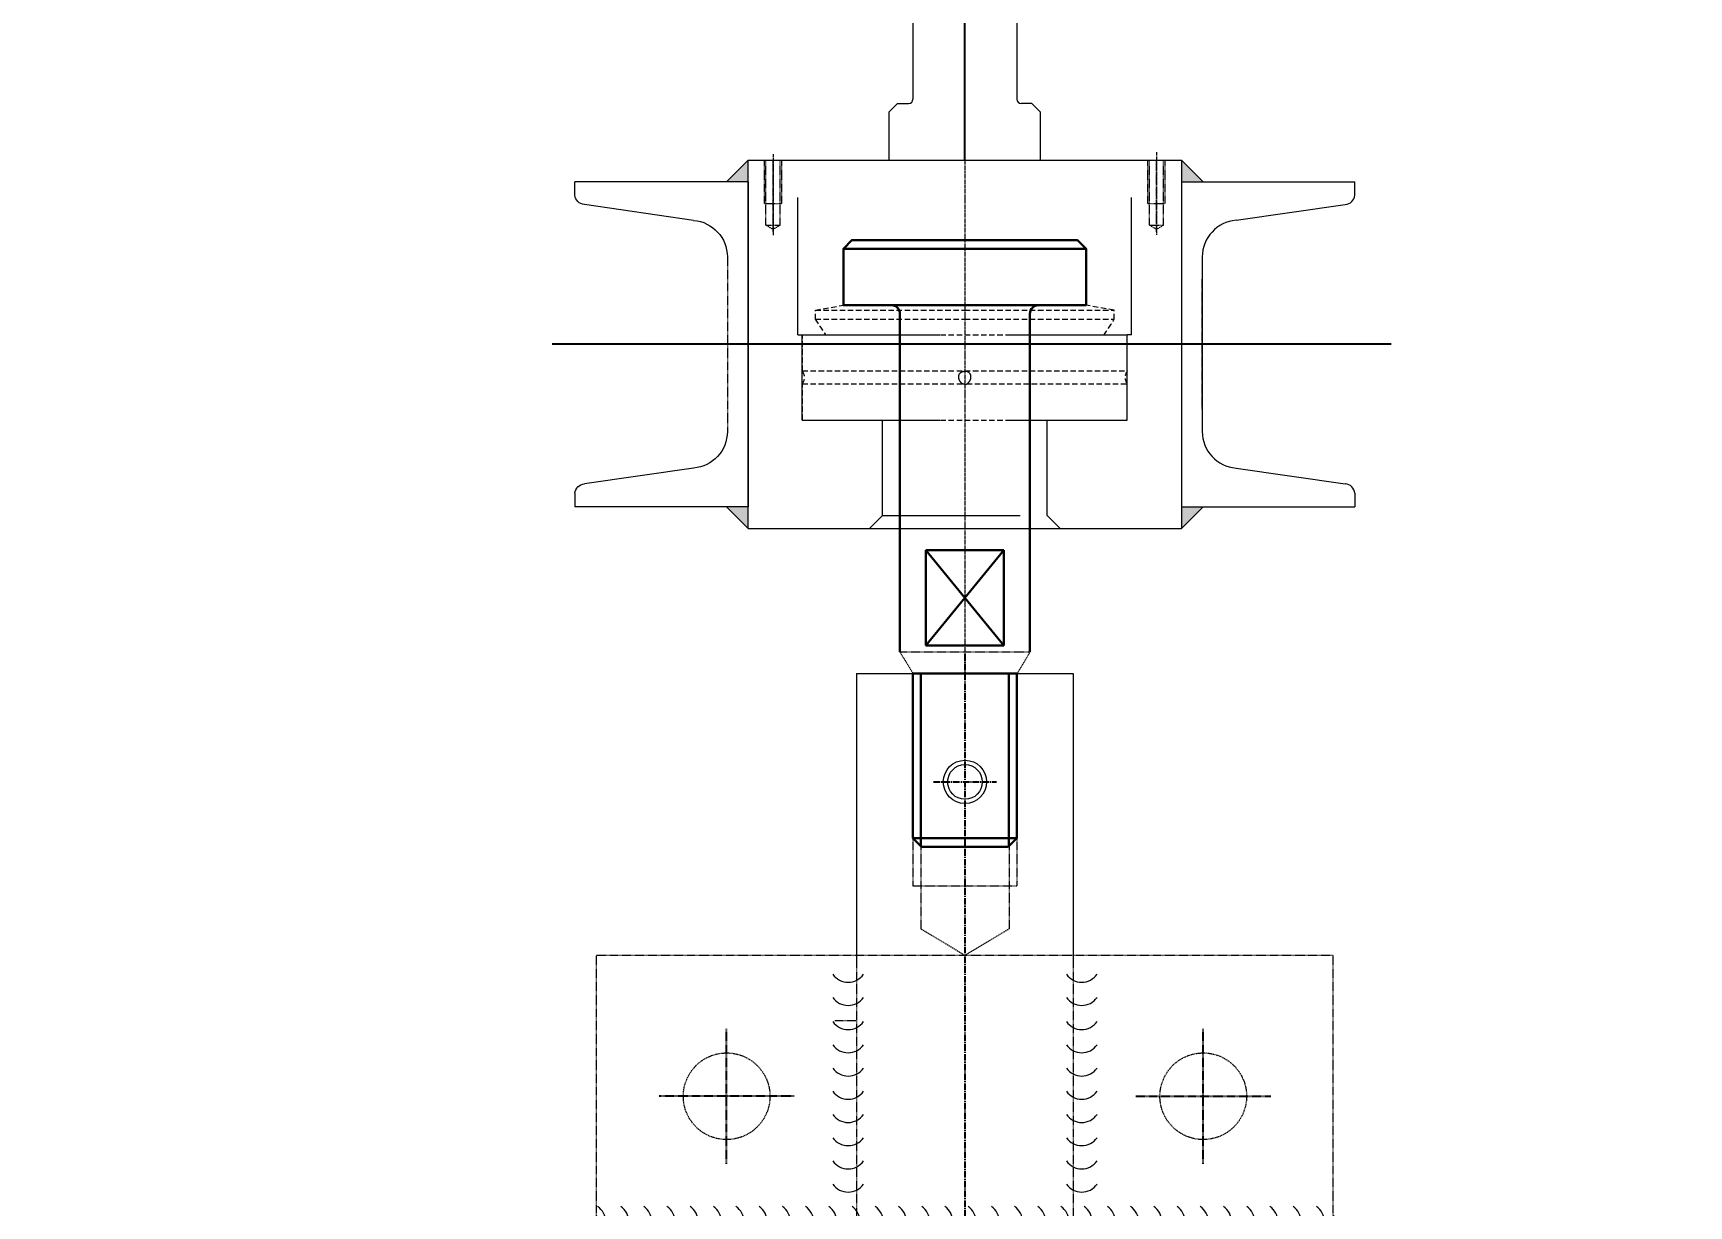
# Model space of a CAD drawing. Header units: inches. Extents: x 702888 to 852715, y 9845 to 271320.
# Drawn here: x 759466.4 to 759848.6, y 46234.4 to 46505 of the extents above; entities that cross this region are included whole.
import ezdxf

# ---------------------------------------------------------------- set-up
doc = ezdxf.new("R2010")
doc.units = ezdxf.units.IN
doc.header["$MEASUREMENT"] = 0
doc.header["$PDMODE"] = 34
for name, pattern in [('CENTER2', [1.125, 0.75, -0.125, 0.125, -0.125]), ('Discontinu', [1, 0.636364, -0.363636]), ('GESTRICHELT2', [9.525, 6.35, -3.175]), ('HIDDEN', [9.525, 6.35, -3.175]), ('HIDDEN2', [0.1875, 0.125, -0.0625]), ('MITTE2', [725.805, 483.87, -80.645, 80.645, -80.645])]:
    doc.linetypes.add(name, pattern=pattern)
doc.layers.get('0').update_dxf_attribs({"lineweight": 5})
doc.layers.get('Defpoints').update_dxf_attribs({"lineweight": 5})
for name, color, linetype in [('ATS-MITTE', 1, 'MITTE2'), ('ATS-UNSICHTBAR', 1, 'Discontinu'), ('UNSICHTBAR-HER', 1, 'GESTRICHELT2')]:
    doc.layers.add(name, color=color, linetype=linetype)
for name, color, linetype, lineweight in [('CENTRE LINE', 1, 'CENTER2', 15), ('chain', 2, 'Continuous', 5), ('HIDDEN LINE', 252, 'HIDDEN2', 13), ('OUTLINE', 7, 'Continuous', 30)]:
    doc.layers.add(name, color=color, linetype=linetype, lineweight=lineweight)
doc.styles.add('s', font='simplex.shx', dxfattribs={"width": 0.8})
doc.dimstyles.new('D1', dxfattribs={"dimscale": 66, "dimtxt": 2.5, "dimasz": 2.5, "dimexe": 1, "dimexo": 1, "dimgap": 1.25, "dimtad": 1, "dimdec": 0, "dimdsep": 46, "dimtxsty": 'Standard', "dimblk": 'OPEN30', "dimcen": 2.5, "dimclrd": 150, "dimclre": 150, "dimclrt": 140, "dimadec": 0, "dimazin": 0, "dimtfac": 1, "dimtdec": 0, "dimtmove": 0, "dimatfit": 3, "dimfxl": 1, "dimtfill": 1, "dimlwd": 13, "dimlwe": 13, "dimarcsym": 0})
doc.dimstyles.new('mahesh', dxfattribs={"dimscale": 150, "dimtxt": 3, "dimasz": 2.5, "dimexe": 1, "dimexo": 1, "dimgap": 1, "dimtad": 1, "dimdec": 1, "dimzin": 12, "dimtxsty": 's', "dimcen": 2.5, "dimclrd": 1, "dimclre": 1, "dimclrt": 1, "dimadec": 0, "dimazin": 3, "dimtfac": 1, "dimtdec": 1, "dimtmove": 0, "dimatfit": 3, "dimfxl": 1.25, "dimlwd": 13, "dimlwe": 13, "dimarcsym": 0})

# ---------------------------------------------------------------- blocks, each defined once
blk = doc.blocks.new('_Open30')
at = {"color": 0, "linetype": 'ByBlock', "lineweight": -2}
for p, q in [((-1, 0.2679), (0, 0)), ((0, 0), (-1, -0.2679)), ((0, 0), (-1, 0))]:
    blk.add_line(p, q, dxfattribs=at)
blk = doc.blocks.new('*D606')
at = {"color": 150, "lineweight": 13, "transparency": 16777216}
for p, q in [((759792.75, 46778.07), (760603.49, 46778.07)), ((760537.49, 46613.07), (760537.49, 46362.17)), ((759877.47, 46197.17), (760603.49, 46197.17))]:
    blk.add_line(p, q, dxfattribs=at)
at = {"layer": 'Defpoints', "color": 0, "transparency": 16777216}
for p in [(759726.75, 46778.07), (759811.47, 46197.17), (760537.49, 46197.17)]:
    blk.add_point(p, dxfattribs=at)
at = {"color": 150, "lineweight": 13, "transparency": 16777216, "xscale": 165, "yscale": 165, "zscale": 165}
for p, rotation in [((760537.49, 46778.07), 90), ((760537.49, 46197.17), 270)]:
    blk.add_blockref('_Open30', p, dxfattribs=dict(at, rotation=rotation))
at = {"color": 140, "transparency": 16777216, "insert": (760372.49, 46487.62), "char_height": 165, "attachment_point": 5, "rotation": 90, "bg_fill": 3, "box_fill_scale": 1.25, "bg_fill_color": 256, "bg_fill_true_color": 13158600, "bg_fill_transparency": 0}
blk.add_mtext('581', dxfattribs=at)
blk = doc.blocks.new('*D609')
at = {"color": 150, "lineweight": 13, "transparency": 16777216}
for p, q in [((759257.25, 46986.57), (759257.25, 47151.57)), ((759570.47, 46821.57), (759191.25, 46821.57)), ((759257.25, 46571.57), (759257.25, 46821.57)), ((759538.97, 46571.57), (759191.25, 46571.57)), ((759257.25, 46406.57), (759257.25, 46241.57))]:
    blk.add_line(p, q, dxfattribs=at)
at = {"layer": 'Defpoints', "color": 0, "transparency": 16777216}
for p in [(759257.25, 46821.57), (759636.47, 46821.57), (759604.97, 46571.57)]:
    blk.add_point(p, dxfattribs=at)
at = {"color": 150, "lineweight": 13, "transparency": 16777216, "xscale": 165, "yscale": 165, "zscale": 165}
for p, rotation in [((759257.25, 46821.57), 270), ((759257.25, 46571.57), 90)]:
    blk.add_blockref('_Open30', p, dxfattribs=dict(at, rotation=rotation))
at = {"color": 140, "transparency": 16777216, "insert": (759257.25, 47440.32), "char_height": 165, "attachment_point": 5, "rotation": 90, "bg_fill": 3, "box_fill_scale": 1.25, "bg_fill_color": 256, "bg_fill_true_color": 13158600, "bg_fill_transparency": 0}
blk.add_mtext('250', dxfattribs=at)
blk = doc.blocks.new('A$C675C6575')
for p, q in [((0, 0), (0, -5)), ((0, 0), (40, 0)), ((0, 0), (0, -5)), ((0, 0), (0, -29.5)), ((0, 0), (0, -75)), ((40, -3.12), (40, 0)), ((12.6, -8.92), (37.79, -5.28)), ((12.6, -66.08), (37.79, -69.72)), ((40, -71.88), (40, -75)), ((0, -75), (40, -75))]:
    blk.add_line(p, q)
at = {"linetype": 'HIDDEN2'}
blk.add_line((4.8, -17.37), (4.8, -57.63), dxfattribs=at)
for centre, radius, start, end in [((37.61, -2.88), 2.4, 274.2594, 354.2145), ((13.28, -17.37), 8.48, 94.5827, 180), ((13.28, -57.63), 8.48, 180, 265.4173), ((37.61, -72.12), 2.4, 5.7855, 85.7406)]:
    blk.add_arc(centre, radius, start, end)
blk = doc.blocks.new('A$C26C31D2E')
blk.add_line((0, -84.99), (100, -84.99))
blk.add_lwpolyline([(0, -84.99), (0, 0), (100, 0), (100, -84.99)])
at = {"layer": 'CENTRE LINE', "linetype": 'CENTER2'}
for p, q in [((50, 27.99), (50, -116.53)), ((5.75, 1.39), (5.75, -17.38)), ((94.25, 1.78), (94.25, -17.24))]:
    blk.add_line(p, q, dxfattribs=at)
at = {"layer": 'HIDDEN LINE', "linetype": 'HIDDEN2'}
for p, q in [((3.75, -10), (3.75, 0)), ((4.1, -15), (4.1, 0)), ((5.75, -16.55), (5.75, 0)), ((7.4, -15), (7.4, 0)), ((7.75, -10), (7.75, 0)), ((92.25, -10), (92.25, 0)), ((92.6, -15), (92.6, 0)), ((94.25, -16.55), (94.25, 0)), ((95.9, -15), (95.9, 0)), ((96.25, -10), (96.25, 0)), ((3.75, -10), (7.75, -10)), ((92.25, -10), (96.25, -10)), ((4.1, -15), (7.4, -15)), ((4.1, -15), (5.75, -15.99)), ((7.4, -15), (5.75, -15.99)), ((92.6, -15), (95.9, -15)), ((92.6, -15), (94.25, -15.99)), ((95.9, -15), (94.25, -15.99))]:
    blk.add_line(p, q, dxfattribs=at)
at = {"layer": 'HIDDEN LINE', "linetype": 'HIDDEN', "ltscale": 5}
for p, q in [((11.5, -40.36), (11.5, 0)), ((88.5, -40.36), (88.5, 0)), ((11.5, -40.36), (12.5, -40.36)), ((12.5, -59.99), (12.5, -40.36)), ((12.5, -40.36), (87.5, -40.36)), ((88.5, -40.36), (87.5, -40.36)), ((87.5, -59.99), (87.5, -40.36)), ((12.5, -59.99), (87.5, -59.99)), ((31, -81.99), (31, -60)), ((69, -81.99), (69, -60)), ((31, -81.99), (28, -84.99)), ((31, -81.99), (69, -81.99)), ((69, -81.99), (72, -84.99))]:
    blk.add_line(p, q, dxfattribs=at)
blk = doc.blocks.new('A$C49CE5827')
blk.add_hatch(color=256).paths.add_polyline_path([(0, -4.99), (-4.99, 0), (0, 0)])
blk.add_line((0, -4.99), (-4.99, 0))
blk = doc.blocks.new('45U66')
for p, q in [((20683.41, 5706.6, 14447.49), (20683.41, 5701.6, 14447.49)), ((20683.41, 5706.6, 14447.49), (20723.41, 5706.6, 14447.49)), ((20683.41, 5706.6, 14447.49), (20683.41, 5701.6, 14447.49)), ((20683.41, 5706.6, 14447.49), (20683.41, 5677.11, 14447.49)), ((20683.41, 5706.6, 14447.49), (20683.41, 5631.6, 14447.49)), ((20723.41, 5703.48, 14447.49), (20723.41, 5706.6, 14447.49)), ((20696.01, 5697.69, 14447.49), (20721.21, 5701.33, 14447.49)), ((20688.21, 5689.24, 14447.49), (20688.21, 5648.97, 14447.49)), ((20688.21, 5686.6, 14447.49), (20688.21, 5651.6, 14447.49)), ((20696.01, 5640.52, 14447.49), (20721.21, 5636.88, 14447.49)), ((20723.41, 5634.73, 14447.49), (20723.41, 5631.6, 14447.49)), ((20683.41, 5631.6, 14447.49), (20723.41, 5631.6, 14447.49))]:
    blk.add_line(p, q)
at = {"linetype": 'HIDDEN2'}
blk.add_line((20688.21, 5654.1, 14447.49), (20688.21, 5684.1, 14447.49), dxfattribs=at)
for centre, radius, start, end in [((20721.03, 5703.72, 14447.49), 2.4, 274.2594, 354.2145), ((20696.69, 5689.24, 14447.49), 8.48, 94.5827, 180), ((20696.69, 5648.97, 14447.49), 8.48, 180, 265.4173), ((20721.03, 5634.49, 14447.49), 2.4, 5.7855, 85.7406)]:
    blk.add_arc(centre, radius, start, end)
at = {"layer": 'ATS-MITTE'}
blk.add_line((20731.81, 5669.1, 14447.49), (20538.18, 5669.1, 14447.49), dxfattribs=at)
at = {"linetype": 'HIDDEN2'}
for name, p in [('A$C26C31D2E', (20583.4, 5711.6, 14447.49)), ('A$C49CE5827', (20583.4, 5631.6, 14447.49))]:
    blk.add_blockref(name, p, dxfattribs=at)
at = {"linetype": 'HIDDEN2', "xscale": -1, "rotation": 180}
blk.add_blockref('A$C49CE5827', (20583.4, 5706.61, 14447.49), dxfattribs=at)
at = {"linetype": 'HIDDEN2', "rotation": 180}
blk.add_blockref('A$C49CE5827', (20683.4, 5706.61, 14447.49), dxfattribs=at)
at = {"linetype": 'HIDDEN2', "xscale": -1}
for name, p in [('A$C675C6575', (20583.4, 5706.6, 14447.49)), ('A$C49CE5827', (20683.4, 5631.6, 14447.49))]:
    blk.add_blockref(name, p, dxfattribs=at)
blk = doc.blocks.new('5U6J')
at = {"linetype": 'HIDDEN2'}
for p, q in [((18651.83, 8714.77, 14447.49), (18654.87, 8709.78, 14447.49)), ((18651.83, 8714.77, 14447.49), (18681.83, 8714.77, 14447.49)), ((18681.83, 8714.77, 14447.49), (18678.87, 8709.78, 14447.49))]:
    blk.add_line(p, q, dxfattribs=at)
at = {"layer": 'OUTLINE'}
for p, q in [((18638.79, 8807.79, 14447.49), (18694.79, 8807.79, 14447.49)), ((18666.79, 8794.79, 14447.49), (18694.79, 8794.79, 14447.49)), ((18651.83, 8792.79, 14447.49), (18651.83, 8714.77, 14447.49)), ((18681.83, 8792.79, 14447.49), (18681.83, 8714.77, 14447.49)), ((18657.79, 8738.29, 14447.49), (18657.79, 8716.29, 14447.49)), ((18657.79, 8738.29, 14447.49), (18675.79, 8738.29, 14447.49)), ((18657.79, 8738.29, 14447.49), (18675.79, 8716.29, 14447.49)), ((18657.79, 8716.29, 14447.49), (18675.79, 8738.29, 14447.49)), ((18675.79, 8738.29, 14447.49), (18675.79, 8716.29, 14447.49)), ((18657.79, 8716.29, 14447.49), (18675.79, 8716.29, 14447.49)), ((18654.83, 8709.78, 14447.49), (18654.83, 8671.78, 14447.49)), ((18654.83, 8709.78, 14447.49), (18678.83, 8709.78, 14447.49)), ((18656.67, 8709.78, 14447.49), (18656.67, 8669.94, 14447.49)), ((18676.99, 8709.78, 14447.49), (18676.99, 8669.94, 14447.49)), ((18678.83, 8709.78, 14447.49), (18678.83, 8671.78, 14447.49)), ((18654.83, 8671.78, 14447.49), (18656.83, 8669.78, 14447.49)), ((18654.83, 8671.78, 14447.49), (18678.83, 8671.78, 14447.49)), ((18676.83, 8669.78, 14447.49), (18678.83, 8671.78, 14447.49)), ((18656.83, 8669.78, 14447.49), (18676.83, 8669.78, 14447.49))]:
    blk.add_line(p, q, dxfattribs=at)
at = {"layer": 'OUTLINE', "elevation": 14447.49}
blk.add_lwpolyline([(18694.79, 8794.79), (18694.79, 8807.79), (18692.79, 8809.79), (18640.71, 8809.79), (18638.79, 8807.79), (18638.79, 8794.79)], close=True, dxfattribs=at)
at = {"layer": 'OUTLINE'}
for centre, start, end in [((18649.83, 8792.79, 14447.49), 0, 90), ((18683.83, 8792.79, 14447.49), 90, 180)]:
    blk.add_arc(centre, 2, start, end, dxfattribs=at)
at = {"layer": 'UNSICHTBAR-HER', "ltscale": 10}
blk.add_line((18638.79, 8794.79, 14447.49), (18666.79, 8794.79, 14447.49), dxfattribs=at)
blk = doc.blocks.new('E5Y5')
at = {"layer": 'HIDDEN LINE', "ltscale": 10}
for p, q in [((32422.21, 5676.92, 14447.49), (32428.71, 5678.1, 14447.49)), ((32422.21, 5674.86, 14447.49), (32422.21, 5676.92, 14447.49)), ((32422.21, 5676.92, 14447.49), (32456.71, 5676.92, 14447.49)), ((32422.21, 5674.86, 14447.49), (32456.71, 5674.86, 14447.49)), ((32428.71, 5678.1, 14447.49), (32456.71, 5678.1, 14447.49)), ((32456.71, 5678.1, 14447.49), (32484.71, 5678.1, 14447.49)), ((32456.71, 5676.92, 14447.49), (32491.21, 5676.92, 14447.49)), ((32456.71, 5674.86, 14447.49), (32491.21, 5674.86, 14447.49)), ((32491.21, 5676.92, 14447.49), (32484.71, 5678.1, 14447.49)), ((32491.21, 5674.86, 14447.49), (32491.21, 5676.92, 14447.49)), ((32419.21, 5662.92, 14447.49), (32419.21, 5671.23, 14447.49)), ((32419.21, 5671.23, 14447.49), (32456.71, 5671.23, 14447.49)), ((32456.71, 5671.23, 14447.49), (32494.21, 5671.23, 14447.49)), ((32494.21, 5662.92, 14447.49), (32494.21, 5671.23, 14447.49)), ((32419.21, 5662.92, 14447.49), (32456.71, 5662.92, 14447.49)), ((32419.21, 5651.6, 14447.49), (32419.21, 5659.92, 14447.49)), ((32419.21, 5659.92, 14447.49), (32456.29, 5659.92, 14447.49)), ((32455.3, 5661.7, 14447.49), (32455.32, 5661.78, 14447.49)), ((32455.3, 5661.7, 14447.49), (32455.32, 5661.78, 14447.49)), ((32455.3, 5661.62, 14447.49), (32455.3, 5661.7, 14447.49)), ((32455.3, 5661.62, 14447.49), (32455.3, 5661.7, 14447.49)), ((32455.3, 5661.54, 14447.49), (32455.3, 5661.62, 14447.49)), ((32455.3, 5661.54, 14447.49), (32455.3, 5661.62, 14447.49)), ((32455.3, 5661.46, 14447.49), (32455.3, 5661.54, 14447.49)), ((32455.3, 5661.46, 14447.49), (32455.3, 5661.54, 14447.49)), ((32455.31, 5661.37, 14447.49), (32455.3, 5661.46, 14447.49)), ((32455.31, 5661.37, 14447.49), (32455.3, 5661.46, 14447.49)), ((32455.32, 5661.29, 14447.49), (32455.31, 5661.37, 14447.49)), ((32455.32, 5661.29, 14447.49), (32455.31, 5661.37, 14447.49)), ((32455.32, 5661.78, 14447.49), (32455.33, 5661.86, 14447.49)), ((32455.32, 5661.78, 14447.49), (32455.33, 5661.86, 14447.49)), ((32455.33, 5661.21, 14447.49), (32455.32, 5661.29, 14447.49)), ((32455.33, 5661.21, 14447.49), (32455.32, 5661.29, 14447.49)), ((32455.33, 5661.86, 14447.49), (32455.35, 5661.94, 14447.49)), ((32455.33, 5661.86, 14447.49), (32455.35, 5661.94, 14447.49)), ((32455.35, 5661.12, 14447.49), (32455.33, 5661.21, 14447.49)), ((32455.35, 5661.12, 14447.49), (32455.33, 5661.21, 14447.49)), ((32455.35, 5661.94, 14447.49), (32455.38, 5662.02, 14447.49)), ((32455.35, 5661.94, 14447.49), (32455.38, 5662.02, 14447.49)), ((32455.37, 5661.04, 14447.49), (32455.35, 5661.12, 14447.49)), ((32455.37, 5661.04, 14447.49), (32455.35, 5661.12, 14447.49)), ((32455.4, 5660.96, 14447.49), (32455.37, 5661.04, 14447.49)), ((32455.4, 5660.96, 14447.49), (32455.37, 5661.04, 14447.49)), ((32455.38, 5662.02, 14447.49), (32455.41, 5662.09, 14447.49)), ((32455.38, 5662.02, 14447.49), (32455.41, 5662.09, 14447.49)), ((32455.43, 5660.89, 14447.49), (32455.4, 5660.96, 14447.49)), ((32455.43, 5660.89, 14447.49), (32455.4, 5660.96, 14447.49)), ((32455.41, 5662.09, 14447.49), (32455.44, 5662.16, 14447.49)), ((32455.41, 5662.09, 14447.49), (32455.44, 5662.16, 14447.49)), ((32455.46, 5660.81, 14447.49), (32455.43, 5660.89, 14447.49)), ((32455.46, 5660.81, 14447.49), (32455.43, 5660.89, 14447.49)), ((32455.44, 5662.16, 14447.49), (32455.48, 5662.23, 14447.49)), ((32455.44, 5662.16, 14447.49), (32455.48, 5662.23, 14447.49)), ((32455.49, 5660.74, 14447.49), (32455.46, 5660.81, 14447.49)), ((32455.49, 5660.74, 14447.49), (32455.46, 5660.81, 14447.49)), ((32455.48, 5662.23, 14447.49), (32455.52, 5662.3, 14447.49)), ((32455.48, 5662.23, 14447.49), (32455.52, 5662.3, 14447.49)), ((32455.53, 5660.66, 14447.49), (32455.49, 5660.74, 14447.49)), ((32455.53, 5660.66, 14447.49), (32455.49, 5660.74, 14447.49)), ((32455.52, 5662.3, 14447.49), (32455.57, 5662.36, 14447.49)), ((32455.52, 5662.3, 14447.49), (32455.57, 5662.36, 14447.49)), ((32455.57, 5660.59, 14447.49), (32455.53, 5660.66, 14447.49)), ((32455.57, 5660.59, 14447.49), (32455.53, 5660.66, 14447.49)), ((32455.57, 5662.36, 14447.49), (32455.62, 5662.42, 14447.49)), ((32455.57, 5662.36, 14447.49), (32455.62, 5662.42, 14447.49)), ((32455.62, 5660.53, 14447.49), (32455.57, 5660.59, 14447.49)), ((32455.62, 5660.53, 14447.49), (32455.57, 5660.59, 14447.49)), ((32455.62, 5662.42, 14447.49), (32455.68, 5662.48, 14447.49)), ((32455.62, 5662.42, 14447.49), (32455.68, 5662.48, 14447.49)), ((32455.66, 5660.46, 14447.49), (32455.62, 5660.53, 14447.49)), ((32455.66, 5660.46, 14447.49), (32455.62, 5660.53, 14447.49)), ((32455.71, 5660.4, 14447.49), (32455.66, 5660.46, 14447.49)), ((32455.71, 5660.4, 14447.49), (32455.66, 5660.46, 14447.49)), ((32455.68, 5662.48, 14447.49), (32455.73, 5662.53, 14447.49)), ((32455.68, 5662.48, 14447.49), (32455.73, 5662.53, 14447.49)), ((32455.75, 5660.34, 14447.49), (32455.71, 5660.4, 14447.49)), ((32455.75, 5660.34, 14447.49), (32455.71, 5660.4, 14447.49)), ((32455.73, 5662.53, 14447.49), (32455.8, 5662.58, 14447.49)), ((32455.73, 5662.53, 14447.49), (32455.8, 5662.58, 14447.49)), ((32455.8, 5660.29, 14447.49), (32455.75, 5660.34, 14447.49)), ((32455.8, 5660.29, 14447.49), (32455.75, 5660.34, 14447.49)), ((32455.8, 5662.58, 14447.49), (32455.86, 5662.62, 14447.49)), ((32455.8, 5662.58, 14447.49), (32455.86, 5662.62, 14447.49)), ((32455.85, 5660.23, 14447.49), (32455.8, 5660.29, 14447.49)), ((32455.85, 5660.23, 14447.49), (32455.8, 5660.29, 14447.49)), ((32455.9, 5660.18, 14447.49), (32455.85, 5660.23, 14447.49)), ((32455.9, 5660.18, 14447.49), (32455.85, 5660.23, 14447.49)), ((32455.86, 5662.62, 14447.49), (32455.93, 5662.66, 14447.49)), ((32455.86, 5662.62, 14447.49), (32455.93, 5662.66, 14447.49)), ((32455.96, 5660.14, 14447.49), (32455.9, 5660.18, 14447.49)), ((32455.96, 5660.14, 14447.49), (32455.9, 5660.18, 14447.49)), ((32455.93, 5662.66, 14447.49), (32456, 5662.7, 14447.49)), ((32455.93, 5662.66, 14447.49), (32456, 5662.7, 14447.49)), ((32456.01, 5660.09, 14447.49), (32455.96, 5660.14, 14447.49)), ((32456.01, 5660.09, 14447.49), (32455.96, 5660.14, 14447.49)), ((32456, 5662.7, 14447.49), (32456.07, 5662.74, 14447.49)), ((32456, 5662.7, 14447.49), (32456.07, 5662.74, 14447.49)), ((32456.06, 5660.05, 14447.49), (32456.01, 5660.09, 14447.49)), ((32456.06, 5660.05, 14447.49), (32456.01, 5660.09, 14447.49)), ((32456.12, 5660.01, 14447.49), (32456.06, 5660.05, 14447.49)), ((32456.12, 5660.01, 14447.49), (32456.06, 5660.05, 14447.49)), ((32456.07, 5662.74, 14447.49), (32456.14, 5662.77, 14447.49)), ((32456.07, 5662.74, 14447.49), (32456.14, 5662.77, 14447.49)), ((32456.18, 5659.98, 14447.49), (32456.12, 5660.01, 14447.49)), ((32456.18, 5659.98, 14447.49), (32456.12, 5660.01, 14447.49)), ((32456.14, 5662.77, 14447.49), (32456.22, 5662.79, 14447.49)), ((32456.14, 5662.77, 14447.49), (32456.22, 5662.79, 14447.49)), ((32456.23, 5659.95, 14447.49), (32456.18, 5659.98, 14447.49)), ((32456.23, 5659.95, 14447.49), (32456.18, 5659.98, 14447.49)), ((32456.22, 5662.79, 14447.49), (32456.3, 5662.81, 14447.49)), ((32456.22, 5662.79, 14447.49), (32456.3, 5662.81, 14447.49)), ((32456.29, 5659.92, 14447.49), (32456.23, 5659.95, 14447.49)), ((32456.29, 5659.92, 14447.49), (32456.23, 5659.95, 14447.49)), ((32456.35, 5659.9, 14447.49), (32456.29, 5659.92, 14447.49)), ((32456.35, 5659.9, 14447.49), (32456.29, 5659.92, 14447.49)), ((32456.3, 5662.81, 14447.49), (32456.38, 5662.83, 14447.49)), ((32456.3, 5662.81, 14447.49), (32456.38, 5662.83, 14447.49)), ((32456.41, 5659.88, 14447.49), (32456.35, 5659.9, 14447.49)), ((32456.41, 5659.88, 14447.49), (32456.35, 5659.9, 14447.49)), ((32456.38, 5662.83, 14447.49), (32456.46, 5662.85, 14447.49)), ((32456.38, 5662.83, 14447.49), (32456.46, 5662.85, 14447.49)), ((32456.47, 5659.87, 14447.49), (32456.41, 5659.88, 14447.49)), ((32456.47, 5659.87, 14447.49), (32456.41, 5659.88, 14447.49)), ((32456.46, 5662.85, 14447.49), (32456.54, 5662.86, 14447.49)), ((32456.46, 5662.85, 14447.49), (32456.54, 5662.86, 14447.49)), ((32456.53, 5659.86, 14447.49), (32456.47, 5659.87, 14447.49)), ((32456.53, 5659.86, 14447.49), (32456.47, 5659.87, 14447.49)), ((32456.59, 5659.86, 14447.49), (32456.53, 5659.86, 14447.49)), ((32456.59, 5659.86, 14447.49), (32456.53, 5659.86, 14447.49)), ((32456.54, 5662.86, 14447.49), (32456.62, 5662.86, 14447.49)), ((32456.54, 5662.86, 14447.49), (32456.62, 5662.86, 14447.49)), ((32456.65, 5659.85, 14447.49), (32456.59, 5659.86, 14447.49)), ((32456.65, 5659.85, 14447.49), (32456.59, 5659.86, 14447.49)), ((32456.62, 5662.86, 14447.49), (32456.71, 5662.86, 14447.49)), ((32456.62, 5662.86, 14447.49), (32456.71, 5662.86, 14447.49)), ((32456.71, 5659.85, 14447.49), (32456.65, 5659.85, 14447.49)), ((32456.71, 5659.85, 14447.49), (32456.65, 5659.85, 14447.49)), ((32456.71, 5662.92, 14447.49), (32494.21, 5662.92, 14447.49)), ((32456.79, 5662.86, 14447.49), (32456.71, 5662.86, 14447.49)), ((32456.79, 5662.86, 14447.49), (32456.71, 5662.86, 14447.49)), ((32456.71, 5659.85, 14447.49), (32456.76, 5659.85, 14447.49)), ((32456.71, 5659.85, 14447.49), (32456.76, 5659.85, 14447.49)), ((32456.76, 5659.85, 14447.49), (32456.82, 5659.86, 14447.49)), ((32456.76, 5659.85, 14447.49), (32456.82, 5659.86, 14447.49)), ((32456.87, 5662.86, 14447.49), (32456.79, 5662.86, 14447.49)), ((32456.87, 5662.86, 14447.49), (32456.79, 5662.86, 14447.49)), ((32456.82, 5659.86, 14447.49), (32456.88, 5659.86, 14447.49)), ((32456.82, 5659.86, 14447.49), (32456.88, 5659.86, 14447.49)), ((32456.95, 5662.85, 14447.49), (32456.87, 5662.86, 14447.49)), ((32456.95, 5662.85, 14447.49), (32456.87, 5662.86, 14447.49)), ((32456.88, 5659.86, 14447.49), (32456.94, 5659.87, 14447.49)), ((32456.88, 5659.86, 14447.49), (32456.94, 5659.87, 14447.49)), ((32456.94, 5659.87, 14447.49), (32457, 5659.88, 14447.49)), ((32456.94, 5659.87, 14447.49), (32457, 5659.88, 14447.49)), ((32457.03, 5662.83, 14447.49), (32456.95, 5662.85, 14447.49)), ((32457.03, 5662.83, 14447.49), (32456.95, 5662.85, 14447.49)), ((32457, 5659.88, 14447.49), (32457.06, 5659.9, 14447.49)), ((32457, 5659.88, 14447.49), (32457.06, 5659.9, 14447.49)), ((32457.11, 5662.81, 14447.49), (32457.03, 5662.83, 14447.49)), ((32457.11, 5662.81, 14447.49), (32457.03, 5662.83, 14447.49)), ((32457.06, 5659.9, 14447.49), (32457.12, 5659.92, 14447.49)), ((32457.06, 5659.9, 14447.49), (32457.12, 5659.92, 14447.49)), ((32457.19, 5662.79, 14447.49), (32457.11, 5662.81, 14447.49)), ((32457.19, 5662.79, 14447.49), (32457.11, 5662.81, 14447.49)), ((32457.12, 5659.92, 14447.49), (32457.18, 5659.95, 14447.49)), ((32457.12, 5659.92, 14447.49), (32457.18, 5659.95, 14447.49)), ((32457.12, 5659.92, 14447.49), (32494.21, 5659.92, 14447.49)), ((32457.18, 5659.95, 14447.49), (32457.24, 5659.98, 14447.49)), ((32457.18, 5659.95, 14447.49), (32457.24, 5659.98, 14447.49)), ((32457.27, 5662.77, 14447.49), (32457.19, 5662.79, 14447.49)), ((32457.27, 5662.77, 14447.49), (32457.19, 5662.79, 14447.49)), ((32457.24, 5659.98, 14447.49), (32457.29, 5660.01, 14447.49)), ((32457.24, 5659.98, 14447.49), (32457.29, 5660.01, 14447.49)), ((32457.34, 5662.74, 14447.49), (32457.27, 5662.77, 14447.49)), ((32457.34, 5662.74, 14447.49), (32457.27, 5662.77, 14447.49)), ((32457.29, 5660.01, 14447.49), (32457.35, 5660.05, 14447.49)), ((32457.29, 5660.01, 14447.49), (32457.35, 5660.05, 14447.49)), ((32457.41, 5662.7, 14447.49), (32457.34, 5662.74, 14447.49)), ((32457.41, 5662.7, 14447.49), (32457.34, 5662.74, 14447.49)), ((32457.35, 5660.05, 14447.49), (32457.4, 5660.09, 14447.49)), ((32457.35, 5660.05, 14447.49), (32457.4, 5660.09, 14447.49)), ((32457.4, 5660.09, 14447.49), (32457.46, 5660.14, 14447.49)), ((32457.4, 5660.09, 14447.49), (32457.46, 5660.14, 14447.49)), ((32457.48, 5662.66, 14447.49), (32457.41, 5662.7, 14447.49)), ((32457.48, 5662.66, 14447.49), (32457.41, 5662.7, 14447.49)), ((32457.46, 5660.14, 14447.49), (32457.51, 5660.18, 14447.49)), ((32457.46, 5660.14, 14447.49), (32457.51, 5660.18, 14447.49)), ((32457.55, 5662.62, 14447.49), (32457.48, 5662.66, 14447.49)), ((32457.55, 5662.62, 14447.49), (32457.48, 5662.66, 14447.49)), ((32457.51, 5660.18, 14447.49), (32457.56, 5660.23, 14447.49)), ((32457.51, 5660.18, 14447.49), (32457.56, 5660.23, 14447.49)), ((32457.62, 5662.58, 14447.49), (32457.55, 5662.62, 14447.49)), ((32457.62, 5662.58, 14447.49), (32457.55, 5662.62, 14447.49)), ((32457.56, 5660.23, 14447.49), (32457.61, 5660.29, 14447.49)), ((32457.56, 5660.23, 14447.49), (32457.61, 5660.29, 14447.49)), ((32457.61, 5660.29, 14447.49), (32457.66, 5660.34, 14447.49)), ((32457.61, 5660.29, 14447.49), (32457.66, 5660.34, 14447.49)), ((32457.68, 5662.53, 14447.49), (32457.62, 5662.58, 14447.49)), ((32457.68, 5662.53, 14447.49), (32457.62, 5662.58, 14447.49)), ((32457.66, 5660.34, 14447.49), (32457.71, 5660.4, 14447.49)), ((32457.66, 5660.34, 14447.49), (32457.71, 5660.4, 14447.49)), ((32457.74, 5662.48, 14447.49), (32457.68, 5662.53, 14447.49)), ((32457.74, 5662.48, 14447.49), (32457.68, 5662.53, 14447.49)), ((32457.71, 5660.4, 14447.49), (32457.75, 5660.46, 14447.49)), ((32457.71, 5660.4, 14447.49), (32457.75, 5660.46, 14447.49)), ((32457.79, 5662.42, 14447.49), (32457.74, 5662.48, 14447.49)), ((32457.79, 5662.42, 14447.49), (32457.74, 5662.48, 14447.49)), ((32457.75, 5660.46, 14447.49), (32457.8, 5660.53, 14447.49)), ((32457.75, 5660.46, 14447.49), (32457.8, 5660.53, 14447.49)), ((32457.84, 5662.36, 14447.49), (32457.79, 5662.42, 14447.49)), ((32457.84, 5662.36, 14447.49), (32457.79, 5662.42, 14447.49)), ((32457.8, 5660.53, 14447.49), (32457.84, 5660.59, 14447.49)), ((32457.8, 5660.53, 14447.49), (32457.84, 5660.59, 14447.49)), ((32457.89, 5662.3, 14447.49), (32457.84, 5662.36, 14447.49)), ((32457.89, 5662.3, 14447.49), (32457.84, 5662.36, 14447.49)), ((32457.84, 5660.59, 14447.49), (32457.88, 5660.66, 14447.49)), ((32457.84, 5660.59, 14447.49), (32457.88, 5660.66, 14447.49)), ((32457.88, 5660.66, 14447.49), (32457.92, 5660.73, 14447.49)), ((32457.88, 5660.66, 14447.49), (32457.92, 5660.73, 14447.49)), ((32457.93, 5662.23, 14447.49), (32457.89, 5662.3, 14447.49)), ((32457.93, 5662.23, 14447.49), (32457.89, 5662.3, 14447.49)), ((32457.92, 5660.73, 14447.49), (32457.95, 5660.81, 14447.49)), ((32457.92, 5660.73, 14447.49), (32457.95, 5660.81, 14447.49)), ((32457.97, 5662.16, 14447.49), (32457.93, 5662.23, 14447.49)), ((32457.97, 5662.16, 14447.49), (32457.93, 5662.23, 14447.49)), ((32457.95, 5660.81, 14447.49), (32457.98, 5660.88, 14447.49)), ((32457.95, 5660.81, 14447.49), (32457.98, 5660.88, 14447.49)), ((32458, 5662.09, 14447.49), (32457.97, 5662.16, 14447.49)), ((32458, 5662.09, 14447.49), (32457.97, 5662.16, 14447.49)), ((32457.98, 5660.88, 14447.49), (32458.01, 5660.96, 14447.49)), ((32457.98, 5660.88, 14447.49), (32458.01, 5660.96, 14447.49)), ((32458.03, 5662.02, 14447.49), (32458, 5662.09, 14447.49)), ((32458.03, 5662.02, 14447.49), (32458, 5662.09, 14447.49)), ((32458.01, 5660.96, 14447.49), (32458.04, 5661.04, 14447.49)), ((32458.01, 5660.96, 14447.49), (32458.04, 5661.04, 14447.49)), ((32458.06, 5661.94, 14447.49), (32458.03, 5662.02, 14447.49)), ((32458.06, 5661.94, 14447.49), (32458.03, 5662.02, 14447.49)), ((32458.04, 5661.04, 14447.49), (32458.06, 5661.12, 14447.49)), ((32458.04, 5661.04, 14447.49), (32458.06, 5661.12, 14447.49)), ((32458.08, 5661.86, 14447.49), (32458.06, 5661.94, 14447.49)), ((32458.08, 5661.86, 14447.49), (32458.06, 5661.94, 14447.49)), ((32458.06, 5661.12, 14447.49), (32458.08, 5661.2, 14447.49)), ((32458.06, 5661.12, 14447.49), (32458.08, 5661.2, 14447.49)), ((32458.1, 5661.78, 14447.49), (32458.08, 5661.86, 14447.49)), ((32458.1, 5661.78, 14447.49), (32458.08, 5661.86, 14447.49)), ((32458.08, 5661.2, 14447.49), (32458.09, 5661.29, 14447.49)), ((32458.08, 5661.2, 14447.49), (32458.09, 5661.29, 14447.49)), ((32458.09, 5661.29, 14447.49), (32458.11, 5661.37, 14447.49)), ((32458.09, 5661.29, 14447.49), (32458.11, 5661.37, 14447.49)), ((32458.11, 5661.7, 14447.49), (32458.1, 5661.78, 14447.49)), ((32458.11, 5661.7, 14447.49), (32458.1, 5661.78, 14447.49)), ((32458.11, 5661.62, 14447.49), (32458.11, 5661.7, 14447.49)), ((32458.11, 5661.62, 14447.49), (32458.11, 5661.7, 14447.49)), ((32458.12, 5661.54, 14447.49), (32458.11, 5661.62, 14447.49)), ((32458.12, 5661.54, 14447.49), (32458.11, 5661.62, 14447.49)), ((32458.11, 5661.45, 14447.49), (32458.12, 5661.54, 14447.49)), ((32458.11, 5661.45, 14447.49), (32458.12, 5661.54, 14447.49)), ((32458.11, 5661.37, 14447.49), (32458.11, 5661.45, 14447.49)), ((32458.11, 5661.37, 14447.49), (32458.11, 5661.45, 14447.49)), ((32494.21, 5651.6, 14447.49), (32494.21, 5659.92, 14447.49)), ((32419.21, 5651.6, 14447.49), (32456.71, 5651.6, 14447.49)), ((32456.71, 5651.6, 14447.49), (32494.21, 5651.6, 14447.49))]:
    blk.add_line(p, q, dxfattribs=at)
for centre, radius, start, end in [((32456.63, 5695.23, 14447.49), 40, 210.6254, 216.8693), ((32456.78, 5695.23, 14447.49), 40, 323.1307, 329.3746), ((32417.21, 5661.42, 14447.49), 2.5, 323.1301, 36.8699), ((32496.21, 5661.42, 14447.49), 2.5, 143.1301, 216.8699)]:
    blk.add_arc(centre, radius, start, end, dxfattribs=at)
blk = doc.blocks.new('MUILUIL')
for p, q in [((33083, 5806.66), (33083, 5725.66)), ((33107, 5806.66), (33083, 5806.66)), ((33107, 5806.66), (33107, 5725.66)), ((33083, 5801.66), (33107, 5801.66)), ((33079.46, 5724.66), (33077.46, 5722.66)), ((33079.46, 5724.66), (33082, 5724.66)), ((33110.46, 5724.66), (33108, 5724.66, 0)), ((33110.46, 5724.66), (33112.46, 5722.66)), ((33077.46, 5722.66), (33077.46, 5711.59)), ((33112.46, 5711.59), (33112.46, 5722.66))]:
    blk.add_line(p, q)
for centre, start, end in [((33082, 5725.66), 270, 0), ((33108, 5725.66, 0), 180, 270)]:
    blk.add_arc(centre, 1, start, end)
at = {"layer": 'ATS-MITTE'}
for p, q in [((33094.96, 5711.59), (33094.96, 5808.88)), ((33073.34, 5784.16), (33116.57, 5784.16))]:
    blk.add_line(p, q, dxfattribs=at)
at = {"layer": 'HIDDEN LINE', "linetype": 'HIDDEN2'}
for p, q in [((33083, 5794.16), (33107, 5794.16)), ((33083, 5774.16), (33107, 5774.16))]:
    blk.add_line(p, q, dxfattribs=at)
blk = doc.blocks.new('45h545y')
at = {"linetype": 'HIDDEN2'}
for p, q in [((8966.96, 2044, 14447.49), (8966.96, 2108.99, 14447.49)), ((9136.96, 2108.99, 14447.49), (8966.96, 2108.99, 14447.49)), ((9136.96, 2044, 14447.49), (9136.96, 2108.99, 14447.49)), ((9136.96, 2044, 14447.49), (8966.96, 2044, 14447.49))]:
    blk.add_line(p, q, dxfattribs=at)
for centre in [(8996.96, 2076.49, 14447.49), (9106.96, 2076.49, 14447.49)]:
    blk.add_circle(centre, 10, dxfattribs=at)
at = {"layer": 'ATS-MITTE', "linetype": 'HIDDEN2'}
for p, q in [((8996.96, 2060.89, 14447.49), (8996.96, 2092.1, 14447.49)), ((9106.96, 2060.89, 14447.49), (9106.96, 2092.1, 14447.49)), ((9012.56, 2076.49, 14447.49), (8981.36, 2076.49, 14447.49)), ((9091.36, 2076.49, 14447.49), (9122.56, 2076.49, 14447.49))]:
    blk.add_line(p, q, dxfattribs=at)
blk = doc.blocks.new('9P8INGHJ')
for points in [[(8690.36, 1894), (8695.35, 1898.99), (8695.35, 1894)], [(8865.36, 1898.99), (8870.35, 1894), (8865.36, 1894)]]:
    blk.add_hatch(color=256).paths.add_polyline_path(points)
for p, q in [((8690.36, 1894, 14447.49), (8695.35, 1898.99, 14447.49)), ((8865.36, 1898.99, 14447.49), (8870.35, 1894, 14447.49))]:
    blk.add_line(p, q)
for centre, start, end in [((8753.38, 1957.12, 14447.49), 215.0777, 324.9223), ((8807.29, 1957.12, 14447.49), 215.0777, 324.9223), ((8753.38, 1951.76, 14447.49), 215.0777, 324.9223), ((8807.29, 1951.76, 14447.49), 215.0777, 324.9223), ((8753.38, 1946.2, 14447.49), 215.0777, 324.9223), ((8807.29, 1946.2, 14447.49), 215.0777, 324.9223), ((8753.38, 1940.84, 14447.49), 215.0777, 324.9223), ((8807.29, 1940.84, 14447.49), 215.0777, 324.9223), ((8753.38, 1935.48, 14447.49), 215.0777, 324.9223), ((8807.29, 1935.48, 14447.49), 215.0777, 324.9223), ((8753.38, 1930.12, 14447.49), 215.0777, 324.9223), ((8807.29, 1930.12, 14447.49), 215.0777, 324.9223), ((8753.38, 1924.76, 14447.49), 215.0777, 324.9223), ((8807.29, 1924.76, 14447.49), 215.0777, 324.9223), ((8753.38, 1919.41, 14447.49), 215.0777, 324.9223), ((8807.29, 1919.41, 14447.49), 215.0777, 324.9223), ((8753.38, 1914.05, 14447.49), 215.0777, 324.9223), ((8807.29, 1914.05, 14447.49), 215.0777, 324.9223), ((8753.38, 1908.69, 14447.49), 215.0777, 324.9223), ((8807.29, 1908.69, 14447.49), 215.0777, 324.9223), ((8693.08, 1897.53, 14447.49), 305.0777, 54.9223), ((8698.44, 1897.53, 14447.49), 305.0777, 54.9223), ((8703.73, 1897.53, 14447.49), 305.0777, 54.9223), ((8709.09, 1897.53, 14447.49), 305.0777, 54.9223), ((8714.44, 1897.53, 14447.49), 305.0777, 54.9223), ((8719.8, 1897.53, 14447.49), 305.0777, 54.9223), ((8725.01, 1897.53, 14447.49), 305.0777, 54.9223), ((8730.37, 1897.53, 14447.49), 305.0777, 54.9223), ((8735.73, 1897.53, 14447.49), 305.0777, 54.9223), ((8741.08, 1897.53, 14447.49), 305.0777, 54.9223), ((8746.44, 1897.53, 14447.49), 305.0777, 54.9223), ((8751.8, 1897.53, 14447.49), 305.0777, 54.9223), ((8757.16, 1897.53, 14447.49), 305.0777, 54.9223), ((8762.52, 1897.53, 14447.49), 305.0777, 54.9223), ((8767.87, 1897.53, 14447.49), 305.0777, 54.9223), ((8773.23, 1897.53, 14447.49), 305.0777, 54.9223), ((8778.59, 1897.53, 14447.49), 305.0777, 54.9223), ((8783.95, 1897.53, 14447.49), 305.0777, 54.9223), ((8789.31, 1897.53, 14447.49), 305.0777, 54.9223), ((8794.66, 1897.53, 14447.49), 305.0777, 54.9223), ((8800.02, 1897.53, 14447.49), 305.0777, 54.9223), ((8805.38, 1897.53, 14447.49), 305.0777, 54.9223), ((8810.74, 1897.53, 14447.49), 305.0777, 54.9223), ((8816.09, 1897.53, 14447.49), 305.0777, 54.9223), ((8821.45, 1897.53, 14447.49), 305.0777, 54.9223), ((8826.81, 1897.53, 14447.49), 305.0777, 54.9223), ((8832.17, 1897.53, 14447.49), 305.0777, 54.9223), ((8837.53, 1897.53, 14447.49), 305.0777, 54.9223), ((8842.88, 1897.53, 14447.49), 305.0777, 54.9223), ((8848.24, 1897.53, 14447.49), 305.0777, 54.9223), ((8853.6, 1897.53, 14447.49), 305.0777, 54.9223), ((8858.96, 1897.53, 14447.49), 305.0777, 54.9223)]:
    blk.add_arc(centre, 4.32, start, end)
blk = doc.blocks.new('RTU6U56')
for p, q in [((755235.63, 33251.3, 58710.99), (754975.63, 33251.3, 58710.99)), ((754975.63, 33251.3, 58710.99), (754975.63, 33236.3, 58710.99)), ((755075.71, 33251.3, 58710.99), (755135.71, 33251.3, 58710.99)), ((755235.63, 33236.3, 58710.99), (755235.63, 33251.3, 58710.99)), ((754975.63, 33236.3, 58710.99), (755235.63, 33236.3, 58710.99)), ((755004.55, 33236.3, 58710.99), (755000.55, 33236.3, 58710.99)), ((755000.55, 33236.3, 58710.99), (755210.55, 33236.3, 58710.99))]:
    blk.add_line(p, q)
at = {"linetype": 'HIDDEN2'}
blk.add_line((755035.71, 33251.3, 58710.99), (755175.71, 33251.3, 58710.99), dxfattribs=at)
at = {"layer": 'ATS-MITTE', "color": 1, "linetype": 'CENTER2', "ltscale": 2}
blk.add_line((755218.13, 33254.61, 58710.99), (755218.13, 33235.3, 58710.99), dxfattribs=at)
at = {"layer": 'ATS-UNSICHTBAR'}
blk.add_line((755210.55, 33236.3, 58710.99), (755231.63, 33236.3, 58710.99), dxfattribs=at)
at = {"layer": 'HIDDEN LINE', "color": 4, "linetype": 'HIDDEN2'}
for p, q in [((754986.63, 33251.3, 58710.99), (754986.63, 33236.3, 58710.99)), ((754999.63, 33251.3, 58710.99), (754999.63, 33236.3, 58710.99)), ((755080.71, 33251.3, 58710.99), (755130.71, 33251.3, 58710.99)), ((755211.63, 33251.3, 58710.99), (755211.63, 33236.3, 58710.99)), ((755224.63, 33251.3, 58710.99), (755224.63, 33236.3, 58710.99))]:
    blk.add_line(p, q, dxfattribs=at)
blk = doc.blocks.new('RTRU6U56')
at = {"layer": 'ATS-MITTE', "color": 1, "linetype": 'CENTER2', "ltscale": 2}
blk.add_line((754993.13, 33254.79, 58710.99), (754993.13, 33230.18, 58710.99), dxfattribs=at)
at = {"layer": 'HIDDEN LINE', "color": 4, "linetype": 'HIDDEN2'}
for p, q in [((755080.71, 33315.32, 58710.99), (755080.71, 33251.3, 58710.99)), ((755130.71, 33315.32, 58710.99), (755130.71, 33251.3, 58710.99)), ((755075.71, 33301.3, 58710.99), (755080.71, 33301.3, 58710.99))]:
    blk.add_line(p, q, dxfattribs=at)
at = {"linetype": 'HIDDEN2'}
for name, p in [('45h545y', (746053.75, 31207.31, 29816.02)), ('9P8INGHJ', (746325.37, 31357.31, 44263.51))]:
    blk.add_blockref(name, p, dxfattribs=at)
blk.add_blockref('RTU6U56', (0, 0))
blk = doc.blocks.new('*D614')
at = {"layer": 'chain', "color": 1, "lineweight": 13, "transparency": 16777216}
for p, q in [((759816.75, 46778.07), (761283.96, 46778.07)), ((761193.96, 46553.07), (761193.96, 43430.13)), ((761103.96, 43205.13), (761103.96, 43205.13))]:
    blk.add_line(p, q, dxfattribs=at)
at = {"layer": 'chain', "color": 1, "transparency": 16777216}
for points in [[(761156.46, 46553.07), (761231.46, 46553.07), (761193.96, 46778.07)], [(761156.46, 43430.13), (761231.46, 43430.13), (761193.96, 43205.13)]]:
    blk.add_solid(points, dxfattribs=at)
at = {"layer": 'Defpoints', "color": 0, "transparency": 16777216}
for p in [(759726.75, 46778.07), (761193.96, 43205.13), (761193.96, 43205.13)]:
    blk.add_point(p, dxfattribs=at)
at = {"layer": 'chain', "color": 1, "transparency": 16777216, "insert": (761006.46, 44981.6), "char_height": 225, "attachment_point": 5, "rotation": 90, "style": 's'}
blk.add_mtext('3573', dxfattribs=at)

msp = doc.modelspace()

# ---------------------------------------------------------------- linework, layer by layer
for p, q in [((759656.507, 46357.179), (759706.507, 46357.179)), ((759656.507, 46357.179), (759656.507, 46291.182)), ((759706.507, 46357.179), (759706.507, 46291.182))]:
    msp.add_line(p, q)
for radius in [5, 4]:
    msp.add_circle((759681.509, 46332.179), radius)
at = {"layer": 'ATS-MITTE', "color": 1, "linetype": 'CENTER2', "ltscale": 2}
for p, q in [((759681.507, 46361.643), (759681.507, 46216.22)), ((759674.269, 46332.179), (759688.75, 46332.179))]:
    msp.add_line(p, q, dxfattribs=at)
at = {"layer": 'HIDDEN LINE', "color": 4, "linetype": 'HIDDEN2'}
for p, q in [((759669.509, 46357.179), (759669.509, 46308.179)), ((759671.352, 46357.179), (759671.352, 46298.275)), ((759691.672, 46357.179), (759691.672, 46298.275)), ((759693.509, 46357.179), (759693.509, 46308.179)), ((759669.509, 46308.179), (759693.509, 46308.179)), ((759671.352, 46298.275), (759681.512, 46292.17)), ((759691.672, 46298.275), (759681.512, 46292.17))]:
    msp.add_line(p, q, dxfattribs=at)

# ---------------------------------------------------------------- block references
at = {"color": 6, "linetype": 'HIDDEN2'}
for name, p in [('MUILUIL', (726586.509, 40764.088)), ('E5Y5', (727224.762, 40764.088, -14447.486))]:
    msp.add_blockref(name, p, dxfattribs=at)
at = {"linetype": 'HIDDEN2'}
msp.add_blockref('5U6J', (741014.672, 37647.399, -14447.486), dxfattribs=at)

# ---------------------------------------------------------------- dimensions: what is measured, and where the dimension line sits
dim = msp.add_linear_dim(base=(759257.252, 46821.572), p1=(759604.967, 46571.572), p2=(759636.467, 46821.572), angle=90, dimstyle='D1', override={"dimtad": 0})
dim.commit()
dim.dimension.update_dxf_attribs({"geometry": '*D609', "text_midpoint": (759257.252, 47440.322)})
dim = msp.add_linear_dim(base=(760537.491, 46197.168), p1=(759726.749, 46778.072), p2=(759811.468, 46197.168), angle=90, dimstyle='D1')
dim.commit()
dim.dimension.update_dxf_attribs({"geometry": '*D606', "text_midpoint": (760537.491, 46487.62), "dimtype": 160})

# ---------------------------------------------------------------- next in the draw order: block references
msp.add_blockref('45U66', (739048.062, 40764.075, -14447.486), dxfattribs=at)
msp.add_blockref('RTRU6U56', (4575.793, 12975.863, -58710.994))

# ---------------------------------------------------------------- next in the draw order: dimensions: what is measured, and where the dimension line sits
at = {"layer": 'chain', "color": 1}
dim = msp.add_linear_dim(base=(761193.96, 43205.132), p1=(759726.749, 46778.072), p2=(761193.96, 43205.132), angle=90, dimstyle='mahesh', override={"dimtxt": 1.5, "dimasz": 1.5, "dimexe": 0.6, "dimexo": 0.6, "dimgap": 0.5, "dimdec": 0, "dimfxl": 0.35}, dxfattribs=at)
dim.commit()
dim.dimension.update_dxf_attribs({"geometry": '*D614', "text_midpoint": (761193.96, 44981.602), "dimtype": 160})

doc.saveas('drawing.dxf')
